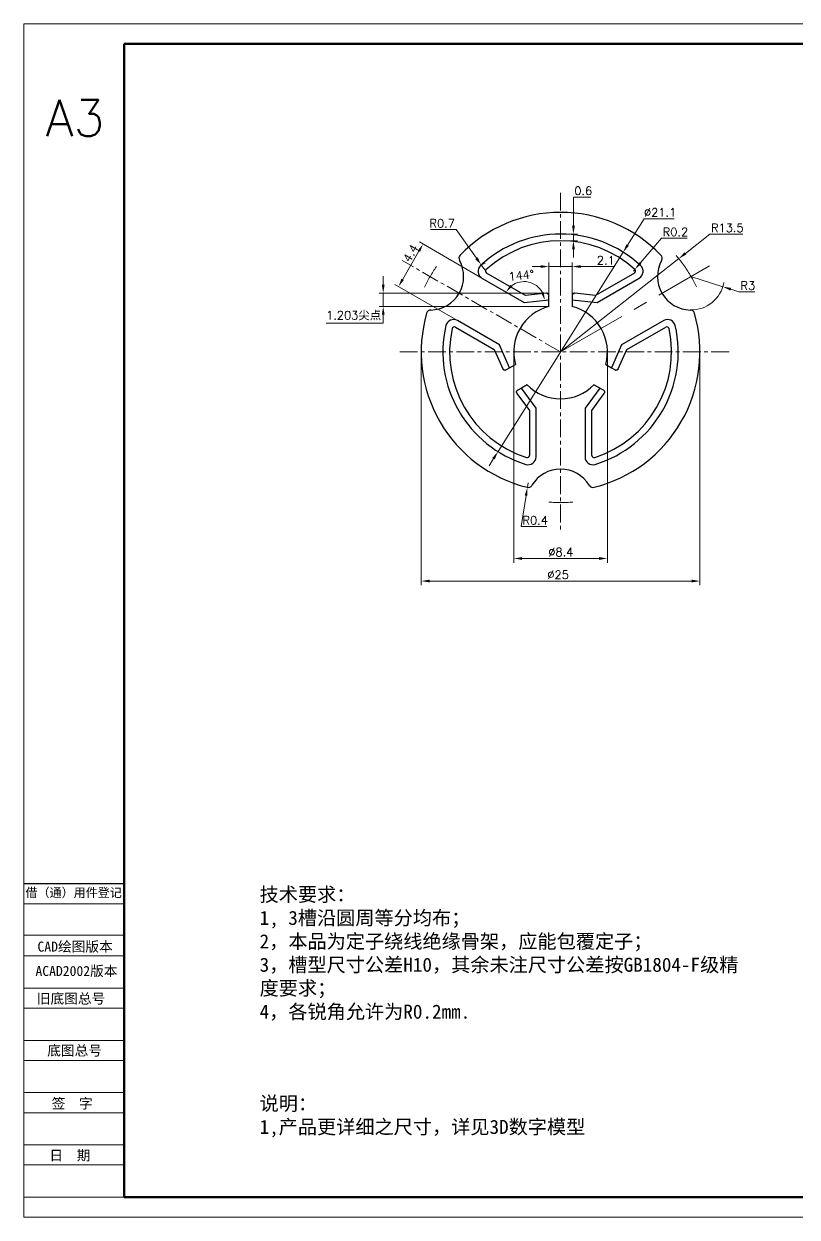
# Model space of a CAD drawing. Header units: millimetres. Extents: x 2517 to 4431, y 863 to 2540.
# Drawn here: x 3326.9 to 3396.3, y 1882.7 to 1989.6 of the extents above; entities that cross this region are included whole.
import ezdxf

# ---------------------------------------------------------------- set-up
doc = ezdxf.new("R2010")
doc.units = ezdxf.units.MM
doc.linetypes.add('CENTER', pattern=[50.8, 31.75, -6.35, 6.35, -6.35])
doc.linetypes.add('DIVIDE', pattern=[31.75, 12.7, -6.35, 0, -6.35, 0, -6.35])
for name, color, linetype, lineweight in [('中心线', 1, 'CENTER', 9), ('双点划线', 5, 'DIVIDE', 9), ('实线', 7, 'Continuous', 25), ('尺寸标注', 2, 'Continuous', 9), ('引导线', 6, 'Continuous', 9), ('文本', 3, 'Continuous', 15), ('粗实线', 9, 'Continuous', 50)]:
    doc.layers.add(name, color=color, linetype=linetype, lineweight=lineweight)
doc.styles.add('st', font='txt.shx')
doc.styles.get("Standard").update_dxf_attribs({"font": 'simfang.ttf'})
doc.dimstyles.new('st0.3', dxfattribs={"dimscale": 0.3, "dimtxt": 2.5, "dimasz": 2.5, "dimexe": 1.25, "dimexo": 0, "dimtad": 1, "dimtoh": 1, "dimdec": 3, "dimdsep": 46, "dimtxsty": 'st', "dimcen": 0, "dimclrd": 256, "dimclre": 256, "dimclrt": 256, "dimadec": 4, "dimazin": 2, "dimtfac": 1, "dimtdec": 3, "dimtmove": 0, "dimatfit": 1, "dimfxl": 0, "dimlwd": -1, "dimlwe": -1, "dimarcsym": 0})

# ---------------------------------------------------------------- blocks, each defined once
blk = doc.blocks.new('*D43')
at = {"layer": 'Defpoints', "color": 0, "ltscale": 0.2, "transparency": 16777216}
for p in [(3362.54, 1960.23), (3387.54, 1960.23), (3387.54, 1939.69)]:
    blk.add_point(p, dxfattribs=at)
at = {"layer": '尺寸标注', "ltscale": 0.2, "transparency": 16777216}
for p, q in [((3362.54, 1960.23), (3362.54, 1939.32)), ((3387.54, 1960.23), (3387.54, 1939.32)), ((3363.29, 1939.69), (3386.79, 1939.69))]:
    blk.add_line(p, q, dxfattribs=at)
for points in [[(3363.29, 1939.82), (3363.29, 1939.57), (3362.54, 1939.69)], [(3386.79, 1939.82), (3386.79, 1939.57), (3387.54, 1939.69)]]:
    blk.add_solid(points, dxfattribs=at)
at = {"layer": '尺寸标注', "ltscale": 0.2, "transparency": 16777216, "insert": (3374.82, 1940.26), "char_height": 0.75, "attachment_point": 5, "style": 'st'}
blk.add_mtext('%%c25', dxfattribs=at)
blk = doc.blocks.new('*U15')
at = {"layer": '中心线', "ltscale": 0.2}
blk.add_arc((11.66, -6.71), 13.5, 145.5351, 154.6359, dxfattribs=at)
blk = doc.blocks.new('*U14')
at = {"layer": '尺寸标注', "color": 0, "linetype": 'ByBlock', "lineweight": -2, "transparency": 16777216}
blk.add_blockref('*U15', (3317.75, 1231.69), dxfattribs=at)
for p, rotation in [((3341.06, 1231.72), 240), ((3329.43, 1211.52), 120)]:
    blk.add_blockref('*U15', p, dxfattribs=dict(at, rotation=rotation))
blk = doc.blocks.new('*D44')
at = {"layer": 'Defpoints', "color": 0, "ltscale": 0.2, "transparency": 16777216}
for p in [(3370.84, 1960.23), (3379.24, 1960.23), (3379.24, 1941.72)]:
    blk.add_point(p, dxfattribs=at)
at = {"layer": '尺寸标注', "ltscale": 0.2, "transparency": 16777216}
for p, q in [((3370.84, 1960.23), (3370.84, 1941.34)), ((3379.24, 1960.23), (3379.24, 1941.34)), ((3371.59, 1941.72), (3378.49, 1941.72))]:
    blk.add_line(p, q, dxfattribs=at)
for points in [[(3371.59, 1941.84), (3371.59, 1941.59), (3370.84, 1941.72)], [(3378.49, 1941.84), (3378.49, 1941.59), (3379.24, 1941.72)]]:
    blk.add_solid(points, dxfattribs=at)
at = {"layer": '尺寸标注', "ltscale": 0.2, "transparency": 16777216, "insert": (3375.06, 1942.28), "char_height": 0.75, "attachment_point": 5, "style": 'st'}
blk.add_mtext('%%c8.4', dxfattribs=at)
blk = doc.blocks.new('*D45')
at = {"layer": 'Defpoints', "color": 0, "ltscale": 0.2, "transparency": 16777216}
for p in [(3385.64, 1968.58), (3375.04, 1960.23)]:
    blk.add_point(p, dxfattribs=at)
at = {"layer": '尺寸标注', "ltscale": 0.2, "transparency": 16777216}
for p, q in [((3386.23, 1969.05), (3388.43, 1970.78)), ((3388.43, 1970.78), (3391.37, 1970.78)), ((3375.04, 1960.23), (3385.64, 1968.58))]:
    blk.add_line(p, q, dxfattribs=at)
blk.add_arc((3375.04, 1960.23), 13.5, 34.6359, 39.825, dxfattribs=at)
blk.add_solid([(3386.15, 1969.15), (3386.31, 1968.95), (3385.64, 1968.58)], dxfattribs=at)
at = {"layer": '尺寸标注', "ltscale": 0.2, "transparency": 16777216, "insert": (3389.99, 1971.34), "char_height": 0.75, "attachment_point": 5, "style": 'st'}
blk.add_mtext('R13.5', dxfattribs=at)
blk = doc.blocks.new('*D46')
at = {"layer": 'Defpoints', "color": 0, "ltscale": 0.2, "transparency": 16777216}
for p in [(3386.73, 1966.98), (3389.59, 1966.07)]:
    blk.add_point(p, dxfattribs=at)
at = {"layer": '尺寸标注', "ltscale": 0.2, "transparency": 16777216}
for p, q in [((3386.73, 1966.98), (3389.59, 1966.07)), ((3390.3, 1965.84), (3391.02, 1965.61)), ((3391.02, 1965.61), (3392.45, 1965.61))]:
    blk.add_line(p, q, dxfattribs=at)
blk.add_arc((3386.73, 1966.98), 3, 268.9129, 349.4527, dxfattribs=at)
blk.add_solid([(3390.34, 1965.96), (3390.26, 1965.72), (3389.59, 1966.07)], dxfattribs=at)
at = {"layer": '尺寸标注', "ltscale": 0.2, "transparency": 16777216, "insert": (3391.83, 1966.17), "char_height": 0.75, "attachment_point": 5, "style": 'st'}
blk.add_mtext('R3', dxfattribs=at)
blk = doc.blocks.new('*D47')
at = {"layer": 'Defpoints', "color": 0, "ltscale": 0.2, "transparency": 16777216}
for p in [(3362.71, 1969.89), (3367.99, 1966.84), (3365.79, 1963.03)]:
    blk.add_point(p, dxfattribs=at)
at = {"layer": '尺寸标注', "ltscale": 0.2, "transparency": 16777216}
for p, q in [((3367.99, 1966.84), (3362.38, 1970.08)), ((3360.88, 1966.73), (3362.33, 1969.24)), ((3365.79, 1963.03), (3360.18, 1966.27))]:
    blk.add_line(p, q, dxfattribs=at)
for points in [[(3362.22, 1969.3), (3362.44, 1969.18), (3362.71, 1969.89)], [(3360.77, 1966.79), (3360.99, 1966.67), (3360.51, 1966.08)]]:
    blk.add_solid(points, dxfattribs=at)
at = {"layer": '尺寸标注', "ltscale": 0.2, "transparency": 16777216, "insert": (3361.59, 1969.07), "char_height": 0.75, "attachment_point": 5, "rotation": 60, "style": 'st'}
blk.add_mtext('4.4', dxfattribs=at)
blk = doc.blocks.new('*D48')
at = {"layer": 'Defpoints', "color": 0, "ltscale": 0.2, "transparency": 16777216}
for p in [(3380.65, 1969.16), (3369.43, 1951.3)]:
    blk.add_point(p, dxfattribs=at)
at = {"layer": '尺寸标注', "ltscale": 0.2, "transparency": 16777216}
for p, q in [((3381.05, 1969.8), (3382.54, 1972.16)), ((3382.54, 1972.16), (3385.22, 1972.16)), ((3369.43, 1951.3), (3380.65, 1969.16)), ((3369.03, 1950.66), (3368.63, 1950.03))]:
    blk.add_line(p, q, dxfattribs=at)
for points in [[(3380.95, 1969.86), (3381.16, 1969.73), (3380.65, 1969.16)], [(3368.92, 1950.73), (3369.13, 1950.59), (3369.43, 1951.3)]]:
    blk.add_solid(points, dxfattribs=at)
at = {"layer": '尺寸标注', "ltscale": 0.2, "transparency": 16777216, "insert": (3383.97, 1972.72), "char_height": 0.75, "attachment_point": 5, "style": 'st'}
blk.add_mtext('∅21.1', dxfattribs=at)
blk = doc.blocks.new('*D49')
at = {"layer": 'Defpoints', "color": 0, "ltscale": 0.2, "transparency": 16777216}
for p in [(3375.04, 1970.78), (3376.19, 1970.78), (3375.04, 1970.18)]:
    blk.add_point(p, dxfattribs=at)
at = {"layer": '尺寸标注', "ltscale": 0.2, "transparency": 16777216}
for p, q in [((3376.19, 1971.53), (3376.19, 1974.09)), ((3376.19, 1974.09), (3377.75, 1974.09)), ((3375.04, 1970.78), (3376.57, 1970.78)), ((3376.19, 1970.18), (3376.19, 1970.78)), ((3375.04, 1970.18), (3376.57, 1970.18)), ((3376.19, 1969.43), (3376.19, 1968.68))]:
    blk.add_line(p, q, dxfattribs=at)
for points in [[(3376.07, 1971.53), (3376.32, 1971.53), (3376.19, 1970.78)], [(3376.07, 1969.43), (3376.32, 1969.43), (3376.19, 1970.18)]]:
    blk.add_solid(points, dxfattribs=at)
at = {"layer": '尺寸标注', "ltscale": 0.2, "transparency": 16777216, "insert": (3377.07, 1974.66), "char_height": 0.75, "attachment_point": 5, "style": 'st'}
blk.add_mtext('0.6', dxfattribs=at)
blk = doc.blocks.new('*D50')
at = {"layer": 'Defpoints', "color": 0, "ltscale": 0.2, "transparency": 16777216}
for p in [(3376.09, 1967.87), (3373.99, 1965.5), (3376.09, 1965.5)]:
    blk.add_point(p, dxfattribs=at)
at = {"layer": '尺寸标注', "ltscale": 0.2, "transparency": 16777216}
for p, q in [((3373.24, 1967.87), (3372.49, 1967.87)), ((3373.99, 1965.5), (3373.99, 1968.25)), ((3373.99, 1967.87), (3376.09, 1967.87)), ((3376.09, 1965.5), (3376.09, 1968.25)), ((3376.84, 1967.87), (3379.9, 1967.87))]:
    blk.add_line(p, q, dxfattribs=at)
for points in [[(3373.24, 1968), (3373.24, 1967.75), (3373.99, 1967.87)], [(3376.84, 1968), (3376.84, 1967.75), (3376.09, 1967.87)]]:
    blk.add_solid(points, dxfattribs=at)
at = {"layer": '尺寸标注', "ltscale": 0.2, "transparency": 16777216, "insert": (3379.09, 1968.43), "char_height": 0.75, "attachment_point": 5, "style": 'st'}
blk.add_mtext('2.1', dxfattribs=at)
blk = doc.blocks.new('*D51')
at = {"layer": 'Defpoints', "color": 0, "ltscale": 0.2, "transparency": 16777216}
for p in [(3367.99, 1966.84), (3372.86, 1966.18), (3371.76, 1964.66), (3371.76, 1964.66), (3373.99, 1964.9)]:
    blk.add_point(p, dxfattribs=at)
at = {"layer": '尺寸标注', "ltscale": 0.2, "transparency": 16777216}
blk.add_arc((3371.76, 1964.66), 1.87, 29.0801, 126.9199, dxfattribs=at)
for points in [[(3370.73, 1966.08), (3370.54, 1966.24), (3370.14, 1965.6)], [(3373.52, 1965.61), (3373.28, 1965.53), (3373.63, 1964.86)]]:
    blk.add_solid(points, dxfattribs=at)
at = {"layer": '尺寸标注', "ltscale": 0.2, "transparency": 16777216, "insert": (3371.52, 1967.09), "char_height": 0.75, "attachment_point": 5, "rotation": 5.5897, "style": 'st'}
blk.add_mtext('144°', dxfattribs=at)
blk = doc.blocks.new('*D52')
at = {"layer": 'Defpoints', "color": 0, "ltscale": 0.2, "transparency": 16777216}
for p in [(3359.13, 1965.5), (3373.99, 1965.5), (3373.99, 1964.3)]:
    blk.add_point(p, dxfattribs=at)
at = {"layer": '尺寸标注', "ltscale": 0.2, "transparency": 16777216}
for p, q in [((3359.13, 1966.25), (3359.13, 1967)), ((3373.99, 1965.5), (3358.76, 1965.5)), ((3359.13, 1965.5), (3359.13, 1964.3)), ((3373.99, 1964.3), (3358.76, 1964.3)), ((3359.13, 1963.55), (3359.13, 1962.8)), ((3359.13, 1962.8), (3354.02, 1962.8))]:
    blk.add_line(p, q, dxfattribs=at)
for points in [[(3359.01, 1966.25), (3359.26, 1966.25), (3359.13, 1965.5)], [(3359.01, 1963.55), (3359.26, 1963.55), (3359.13, 1964.3)]]:
    blk.add_solid(points, dxfattribs=at)
at = {"layer": '尺寸标注', "ltscale": 0.2, "transparency": 16777216, "insert": (3356.48, 1963.47), "char_height": 0.75, "attachment_point": 5, "style": 'st'}
blk.add_mtext('1.203尖点', dxfattribs=at)
blk = doc.blocks.new('*D87')
at = {"layer": 'Defpoints', "color": 0, "ltscale": 0.2, "transparency": 16777216}
for p in [(3367.93, 1968.02), (3368.34, 1967.45)]:
    blk.add_point(p, dxfattribs=at)
at = {"layer": '尺寸标注', "ltscale": 0.2, "transparency": 16777216}
for p, q in [((3365.67, 1971.19), (3363.36, 1971.19)), ((3367.49, 1968.63), (3365.67, 1971.19)), ((3368.34, 1967.45), (3367.93, 1968.02))]:
    blk.add_line(p, q, dxfattribs=at)
blk.add_arc((3368.34, 1967.45), 0.7, 94.8036, 132.8775, dxfattribs=at)
blk.add_solid([(3367.6, 1968.7), (3367.39, 1968.55), (3367.93, 1968.02)], dxfattribs=at)
at = {"layer": '尺寸标注', "ltscale": 0.2, "transparency": 16777216, "insert": (3364.42, 1971.75), "char_height": 0.75, "attachment_point": 5, "style": 'st'}
blk.add_mtext('R0.7', dxfattribs=at)
blk = doc.blocks.new('*D88')
at = {"layer": 'Defpoints', "color": 0, "ltscale": 0.2, "transparency": 16777216}
for p in [(3381.57, 1967.47), (3381.7, 1967.62)]:
    blk.add_point(p, dxfattribs=at)
at = {"layer": '尺寸标注', "ltscale": 0.2, "transparency": 16777216}
for p, q in [((3382.19, 1968.19), (3384.09, 1970.41)), ((3384.09, 1970.41), (3386.4, 1970.41)), ((3381.57, 1967.47), (3381.7, 1967.62))]:
    blk.add_line(p, q, dxfattribs=at)
blk.add_arc((3381.57, 1967.47), 0.2, 47.9202, 49.43, dxfattribs=at)
blk.add_solid([(3382.1, 1968.27), (3382.29, 1968.11), (3381.7, 1967.62)], dxfattribs=at)
at = {"layer": '尺寸标注', "ltscale": 0.2, "transparency": 16777216, "insert": (3385.34, 1970.97), "char_height": 0.75, "attachment_point": 5, "style": 'st'}
blk.add_mtext('R0.2', dxfattribs=at)
blk = doc.blocks.new('*D89')
at = {"layer": 'Defpoints', "color": 0, "ltscale": 0.2, "transparency": 16777216}
for p in [(3372.06, 1948.09), (3372.13, 1948.48)]:
    blk.add_point(p, dxfattribs=at)
at = {"layer": '尺寸标注', "ltscale": 0.2, "transparency": 16777216}
for p, q in [((3372.13, 1948.48), (3372.06, 1948.09)), ((3371.95, 1947.35), (3371.51, 1944.58)), ((3371.51, 1944.58), (3373.82, 1944.58))]:
    blk.add_line(p, q, dxfattribs=at)
blk.add_solid([(3371.82, 1947.37), (3372.07, 1947.33), (3372.06, 1948.09)], dxfattribs=at)
at = {"layer": '尺寸标注', "ltscale": 0.2, "transparency": 16777216, "insert": (3372.76, 1945.14), "char_height": 0.75, "attachment_point": 5, "style": 'st'}
blk.add_mtext('R0.4', dxfattribs=at)

msp = doc.modelspace()

# ---------------------------------------------------------------- linework, layer by layer
at = {"layer": '中心线', "ltscale": 0.05}
for p, q in [((3375.0387, 1974.4808), (3375.0387, 1944.1142)), ((3375.0387, 1960.2285), (3360.8389, 1968.4268)), ((3360.6176, 1960.2285), (3390.3417, 1960.2285))]:
    msp.add_line(p, q, dxfattribs=at)
at = {"layer": '中心线', "ltscale": 0.2}
msp.add_line((3375.0387, 1960.2285), (3388.3972, 1967.9411), dxfattribs=at)
at = {"layer": '双点划线', "ltscale": 0.2}
for p, q in [((3373.7678, 1965.4752), (3373.9887, 1965.4985)), ((3373.9887, 1965.2763), (3373.9887, 1965.4985)), ((3376.3096, 1965.4752), (3376.0887, 1965.4985)), ((3376.0887, 1965.2763), (3376.0887, 1965.4985))]:
    msp.add_line(p, q, dxfattribs=at)
at = {"layer": '双点划线'}
msp.add_arc((3373.7887, 1965.2763), 0.2, 0, 14.132533, dxfattribs=at)
at = {"layer": '实线'}
for p, q in [((3367.9864, 1966.8405), (3371.7613, 1964.661)), ((3371.8925, 1965.2781), (3368.4046, 1967.2919)), ((3381.6728, 1967.2919), (3378.1849, 1965.2781)), ((3378.3161, 1964.661), (3382.091, 1966.8405)), ((3373.7678, 1965.4752), (3371.8925, 1965.2781)), ((3373.9887, 1964.8952), (3373.9887, 1965.2763)), ((3376.0887, 1965.2763), (3376.0887, 1964.8952)), ((3378.1849, 1965.2781), (3376.3096, 1965.4752)), ((3371.7613, 1964.661), (3373.9887, 1964.8952)), ((3373.9887, 1964.2952), (3373.9887, 1964.8952)), ((3376.0887, 1964.8952), (3378.3161, 1964.661)), ((3376.0887, 1964.8952), (3376.0887, 1964.2952)), ((3365.6046, 1962.4421), (3369.0925, 1960.4284)), ((3369.5613, 1960.8505), (3365.7864, 1963.03)), ((3384.291, 1963.03), (3380.5161, 1960.8505)), ((3380.9849, 1960.4284), (3384.4728, 1962.4421)), ((3369.0925, 1960.4284), (3369.8594, 1958.7058)), ((3370.4723, 1958.8045), (3369.5613, 1960.8505)), ((3380.5161, 1960.8505), (3379.6051, 1958.8045)), ((3380.2179, 1958.7058), (3380.9849, 1960.4284)), ((3370.1422, 1958.6139), (3370.4723, 1958.8045)), ((3370.4723, 1958.8045), (3370.9919, 1959.1045)), ((3379.0855, 1959.1045), (3379.6051, 1958.8045)), ((3379.6051, 1958.8045), (3379.9352, 1958.6139)), ((3371.5223, 1956.9859), (3371.1922, 1956.7953)), ((3372.0419, 1957.2859), (3371.5223, 1956.9859)), ((3372.8387, 1955.174), (3371.5223, 1956.9859)), ((3378.5551, 1956.9859), (3377.2387, 1955.174)), ((3378.5551, 1956.9859), (3378.0355, 1957.2859)), ((3378.8852, 1956.7953), (3378.5551, 1956.9859)), ((3371.1304, 1956.5045), (3372.2387, 1954.979)), ((3377.8387, 1954.979), (3378.947, 1956.5045)), ((3372.2387, 1954.979), (3372.2387, 1950.9515)), ((3372.8387, 1950.8151), (3372.8387, 1955.174)), ((3377.2387, 1955.174), (3377.2387, 1950.8151)), ((3377.8387, 1950.9515), (3377.8387, 1954.979)), ((3326.905, 1912.5788), (3335.905, 1912.5788)), ((3335.905, 1884.4988), (3335.905, 1904.6588)), ((3335.905, 1904.6588), (3335.905, 1884.4988))]:
    msp.add_line(p, q, dxfattribs=at)
for centre, radius, start, end in [((3375.0387, 1960.2285), 12.5, 43.924125, 136.075875), ((3375.0387, 1960.2285), 10.55, 47.122536, 132.877464), ((3375.0387, 1960.2285), 9.95, 47.920213, 132.079787), ((3363.3473, 1966.9785), 3, 271.087056, 28.912944), ((3366.3236, 1968.6224), 0.4, 136.075875, 208.912944), ((3386.73, 1966.9785), 3, 151.087056, 268.912944), ((3383.7538, 1968.6224), 0.4, 331.087056, 43.924125), ((3368.3364, 1967.4467), 0.7, 132.877464, 240), ((3368.5046, 1967.4651), 0.2, 132.079787, 240), ((3381.5728, 1967.4651), 0.2, 300, 47.920213), ((3381.741, 1967.4467), 0.7, 300, 47.122536), ((3373.7887, 1965.2763), 0.2, 81.867467, 96), ((3376.2887, 1965.2763), 0.2, 165.867467, 180), ((3376.2887, 1965.2763), 0.2, 84, 98.132533), ((3375.0387, 1960.2285), 4.2, 104.477512, 195.522488), ((3375.0387, 1960.2285), 4.2, 344.477512, 75.522488), ((3375.0387, 1960.2285), 12.5, 163.924125, 256.075875), ((3363.4119, 1963.5791), 0.4, 91.087056, 163.924125), ((3365.4364, 1962.4238), 0.7, 60, 167.122536), ((3375.0387, 1960.2285), 12.5, 283.924125, 16.075875), ((3384.641, 1962.4238), 0.7, 12.877464, 120), ((3386.6655, 1963.5791), 0.4, 16.075875, 88.912944), ((3375.0387, 1960.2285), 10.55, 167.122536, 252.877464), ((3375.0387, 1960.2285), 9.95, 167.920213, 252.079787), ((3365.5046, 1962.2689), 0.2, 60, 167.920213), ((3375.0387, 1960.2285), 9.95, 287.920213, 12.079787), ((3375.0387, 1960.2285), 10.55, 287.122536, 12.877464), ((3384.5728, 1962.2689), 0.2, 12.079787, 120), ((3370.0422, 1958.7871), 0.2, 204, 218.132533), ((3370.0422, 1958.7871), 0.2, 285.867467, 300), ((3380.0352, 1958.7871), 0.2, 240, 254.132533), ((3380.0352, 1958.7871), 0.2, 321.867467, 336), ((3371.2922, 1956.6221), 0.2, 120, 134.132533), ((3375.0387, 1960.2285), 4.2, 224.477512, 315.522488), ((3378.7852, 1956.6221), 0.2, 45.867467, 60), ((3371.2922, 1956.6221), 0.2, 201.867467, 216), ((3378.7852, 1956.6221), 0.2, 324, 338.132533), ((3372.1387, 1950.8151), 0.7, 252.877464, 0), ((3372.0387, 1950.9515), 0.2, 252.079787, 360), ((3377.9387, 1950.8151), 0.7, 180, 287.122536), ((3378.0387, 1950.9515), 0.2, 180, 287.920213), ((3375.0387, 1946.7285), 3, 31.087056, 148.912944), ((3372.127, 1948.4841), 0.4, 256.075875, 328.912944), ((3377.9504, 1948.4841), 0.4, 211.087056, 283.924125)]:
    msp.add_arc(centre, radius, start, end, dxfattribs=at)
for points in [[(3373.817, 1965.4743), (3373.8244, 1965.4733), (3373.8333, 1965.4718), (3373.8528, 1965.4659), (3373.8603, 1965.4634), (3373.8755, 1965.4566), (3373.8812, 1965.4539), (3373.8925, 1965.4473), (3373.8967, 1965.4448), (3373.9076, 1965.4373), (3373.9161, 1965.431), (3373.9349, 1965.4134), (3373.9393, 1965.408), (3373.9468, 1965.3989), (3373.9495, 1965.3953), (3373.9566, 1965.3854), (3373.9597, 1965.3802), (3373.9677, 1965.3663), (3373.9708, 1965.3593), (3373.9785, 1965.3409), (3373.9808, 1965.3323), (3373.9826, 1965.3252)], [(3376.0947, 1965.3252), (3376.0966, 1965.3324), (3376.099, 1965.3411), (3376.1069, 1965.3599), (3376.1101, 1965.3671), (3376.1185, 1965.3815), (3376.1218, 1965.3869), (3376.1295, 1965.3975), (3376.1324, 1965.4014), (3376.1411, 1965.4114), (3376.1482, 1965.4193), (3376.1676, 1965.4361), (3376.1735, 1965.4399), (3376.1833, 1965.4464), (3376.1872, 1965.4487), (3376.1978, 1965.4547), (3376.2033, 1965.4573), (3376.218, 1965.4637), (3376.2253, 1965.4661), (3376.2443, 1965.4718), (3376.2531, 1965.4733), (3376.2604, 1965.4743)], [(3370.0968, 1958.5948), (3370.0896, 1958.5927), (3370.0809, 1958.5905), (3370.0607, 1958.5879), (3370.0528, 1958.5871), (3370.0362, 1958.5872), (3370.0298, 1958.5873), (3370.0169, 1958.5887), (3370.012, 1958.5893), (3369.999, 1958.5918), (3369.9886, 1958.594), (3369.9644, 1958.6024), (3369.9581, 1958.6056), (3369.9475, 1958.6108), (3369.9436, 1958.6131), (3369.9331, 1958.6193), (3369.9282, 1958.6227), (3369.9152, 1958.6322), (3369.9095, 1958.6373), (3369.895, 1958.651), (3369.8894, 1958.6579), (3369.8848, 1958.6637)], [(3380.1925, 1958.6637), (3380.1879, 1958.6578), (3380.1822, 1958.6508), (3380.1673, 1958.6368), (3380.1614, 1958.6316), (3380.1479, 1958.6218), (3380.1427, 1958.6183), (3380.1314, 1958.6117), (3380.1271, 1958.6094), (3380.1151, 1958.6037), (3380.1055, 1958.5994), (3380.0809, 1958.592), (3380.074, 1958.5908), (3380.0623, 1958.5889), (3380.0578, 1958.5884), (3380.0457, 1958.5873), (3380.0397, 1958.5871), (3380.0236, 1958.5872), (3380.016, 1958.588), (3379.9962, 1958.5905), (3379.9876, 1958.5928), (3379.9805, 1958.5948)], [(3371.1065, 1956.5476), (3371.1038, 1956.5545), (3371.1006, 1956.563), (3371.0959, 1956.5828), (3371.0943, 1956.5905), (3371.0926, 1956.6071), (3371.0922, 1956.6134), (3371.0922, 1956.6265), (3371.0923, 1956.6314), (3371.0933, 1956.6446), (3371.0945, 1956.6551), (3371.1003, 1956.6801), (3371.1028, 1956.6867), (3371.1069, 1956.6977), (3371.1087, 1956.7019), (3371.1138, 1956.713), (3371.1167, 1956.7182), (3371.1248, 1956.7321), (3371.1293, 1956.7383), (3371.1414, 1956.7542), (3371.1476, 1956.7605), (3371.1529, 1956.7656)], [(3378.9245, 1956.7656), (3378.9299, 1956.7604), (3378.9362, 1956.754), (3378.9485, 1956.7377), (3378.9531, 1956.7314), (3378.9614, 1956.7169), (3378.9644, 1956.7113), (3378.9697, 1956.6994), (3378.9716, 1956.6949), (3378.976, 1956.6824), (3378.9792, 1956.6723), (3378.9841, 1956.6471), (3378.9845, 1956.6401), (3378.9852, 1956.6283), (3378.9853, 1956.6237), (3378.9851, 1956.6116), (3378.9846, 1956.6056), (3378.9829, 1956.5896), (3378.9813, 1956.5821), (3378.9767, 1956.5627), (3378.9736, 1956.5544), (3378.9708, 1956.5476)]]:
    msp.add_open_spline(points, degree=3, knots=[0, 0, 0, 0, 0.25, 0.25, 0.375, 0.375, 0.4375, 0.4375, 0.46875, 0.46875, 0.5, 0.5, 0.53125, 0.53125, 0.5625, 0.5625, 0.625, 0.625, 0.75, 0.75, 1, 1, 1, 1], dxfattribs=at)
at = {"layer": '引导线'}
for p, q in [((3326.905, 1989.6188), (3478.105, 1989.6188)), ((3326.905, 1882.6988), (3326.905, 1989.6188)), ((3335.905, 1910.7788), (3326.905, 1910.7788)), ((3335.905, 1907.9566), (3326.905, 1907.9566)), ((3335.905, 1906.0988), (3326.905, 1906.0988)), ((3335.905, 1903.2188), (3326.905, 1903.2188)), ((3335.905, 1901.4188), (3326.905, 1901.4188)), ((3335.905, 1898.5388), (3326.905, 1898.5388)), ((3335.905, 1896.7388), (3326.905, 1896.7388)), ((3335.905, 1893.8588), (3326.905, 1893.8588)), ((3335.905, 1892.0588), (3326.905, 1892.0588)), ((3335.905, 1889.1788), (3326.905, 1889.1788)), ((3335.905, 1887.3788), (3326.905, 1887.3788)), ((3335.905, 1884.4988), (3326.905, 1884.4988)), ((3326.905, 1882.6988), (3478.105, 1882.6988))]:
    msp.add_line(p, q, dxfattribs=at)
at = {"layer": '粗实线'}
for p, q in [((3335.905, 1884.4988), (3335.905, 1987.8188)), ((3335.905, 1987.8188), (3476.305, 1987.8188)), ((3335.905, 1884.4988), (3476.305, 1884.4988))]:
    msp.add_line(p, q, dxfattribs=at)

# ---------------------------------------------------------------- block references
at = {"layer": '尺寸标注'}
msp.add_blockref('*U14', (45.6263, 735.2544), dxfattribs=at)

# ---------------------------------------------------------------- texts
at = {"layer": '实线', "ltscale": 0.2, "insert": (3328.864, 1982.7989), "char_height": 3.24, "width": 9, "attachment_point": 1, "style": 'st'}
msp.add_mtext('A3', dxfattribs=at)
at = {"layer": '文本', "ltscale": 0.2, "attachment_point": 5}
for s, insert, char_height, width in [('借（通）用件登记', (3331.3735, 1911.7169), 0.792, 18.406296), ('CAD绘图版本', (3331.5014, 1906.889), 0.9, 27.286927), ('ACAD2002版本', (3331.6247, 1904.7033), 0.9, 21.063427), ('旧底图总号', (3331.1377, 1902.2324), 0.9, 23.827834), ('底图总号', (3331.4593, 1897.5767), 0.9, 5.224176), ('签  字', (3331.2395, 1892.8389), 0.9, 5.224176), ('日  期', (3331.0385, 1888.1813), 0.9, 5.224176)]:
    msp.add_mtext(s, dxfattribs=dict(at, insert=insert, char_height=char_height, width=width))
at = {"layer": '文本', "char_height": 1.26, "width": 42.985456, "attachment_point": 4}
for s, insert in [('技术要求：\\P1, 3槽沿圆周等分均布；\\P2，本品为定子绕线绝缘骨架，应能包覆定子；\\P3，槽型尺寸公差H10，其余未注尺寸公差按GB1804-F级精度要求；\\P4，各锐角允许为R0.2mm.\\P   ', (3348.0474, 1905.2215)), ('说明：\\P1,产品更详细之尺寸，详见3D数字模型\\P   ', (3348.0474, 1890.6243))]:
    msp.add_mtext(s, dxfattribs=dict(at, insert=insert))

# ---------------------------------------------------------------- dimensions: what is measured, and where the dimension line sits
at = {"layer": '尺寸标注', "ltscale": 0.2}
for base, p1, p2, angle, picture, middle, dimtype in [((3376.1923, 1970.7785), (3375.0387, 1970.1785), (3375.0387, 1970.7785), 90, '*D49', (3377.0673, 1974.0944), 160), ((3362.7065, 1969.8888), (3365.7864, 1963.03), (3367.9864, 1966.8405), 60, '*D47', (3362.0734, 1968.7922), 161)]:
    dim = msp.add_linear_dim(base=base, p1=p1, p2=p2, angle=angle, dimstyle='st0.3', dxfattribs=at)
    dim.commit()
    dim.dimension.update_dxf_attribs({"geometry": picture, "text_midpoint": middle, "dimtype": dimtype})
dim = msp.add_diameter_dim_2p(p1=(3369.4251, 1951.296), p2=(3380.6523, 1969.161), dimstyle='st0.3', dxfattribs=at)
dim.commit()
dim.dimension.update_dxf_attribs({"geometry": '*D48', "text_midpoint": (3383.9726, 1972.157), "dimtype": 163})
for center, mpoint, picture, middle in [((3368.3364, 1967.4467), (3367.93, 1968.0166), '*D87', (3364.418, 1971.188)), ((3375.0387, 1960.2285), (3385.6429, 1968.5832), '*D45', (3389.993, 1970.7795)), ((3381.5728, 1967.4651), (3381.7029, 1967.617), '*D88', (3385.3423, 1970.4078)), ((3386.73, 1966.9785), (3389.5879, 1966.066), '*D46', (3391.8293, 1965.6097)), ((3372.127, 1948.4841), (3372.0641, 1948.089), '*D89', (3372.7556, 1944.5789))]:
    dim = msp.add_radius_dim(center=center, mpoint=mpoint, dimstyle='st0.3', dxfattribs=at)
    dim.commit()
    dim.dimension.update_dxf_attribs({"geometry": picture, "text_midpoint": middle, "dimtype": 164})
dim = msp.add_linear_dim(base=(3376.0887, 1967.8723), p1=(3373.9887, 1965.4985), p2=(3376.0887, 1965.4985), dimstyle='st0.3', dxfattribs=at)
dim.commit()
dim.dimension.update_dxf_attribs({"geometry": '*D50', "text_midpoint": (3379.0902, 1967.8723), "dimtype": 160})
dim = msp.add_angular_dim_2l(base=(3372.863136, 1966.177558), line1=((3371.761328, 1964.66105), (3373.988691, 1964.895155)), line2=((3367.986429, 1966.840489), (3371.761328, 1964.66105)), dimstyle='st0.3', dxfattribs=at)
dim.commit()
dim.dimension.update_dxf_attribs({"geometry": '*D51', "text_midpoint": (3371.578744, 1966.526643), "dimtype": 162})
dim = msp.add_linear_dim(base=(3359.1305, 1965.4985), p1=(3373.9887, 1964.2952), p2=(3373.9887, 1965.4985), angle=90, text='<>尖点', dimstyle='st0.3', dxfattribs=at)
dim.commit()
dim.dimension.update_dxf_attribs({"geometry": '*D52', "text_midpoint": (3356.481, 1962.7952), "dimtype": 160})
for base, p1, p2, picture, middle in [((3387.5387, 1939.695), (3362.5387, 1960.2285), (3387.5387, 1960.2285), '*D43', (3374.823, 1939.695)), ((3379.2387, 1941.7163), (3370.8387, 1960.2285), (3379.2387, 1960.2285), '*D44', (3375.061, 1941.7163))]:
    dim = msp.add_linear_dim(base=base, p1=p1, p2=p2, text='%%c<>', dimstyle='st0.3', dxfattribs=at)
    dim.commit()
    dim.dimension.update_dxf_attribs({"geometry": picture, "text_midpoint": middle, "dimtype": 160})

doc.saveas('drawing.dxf')
